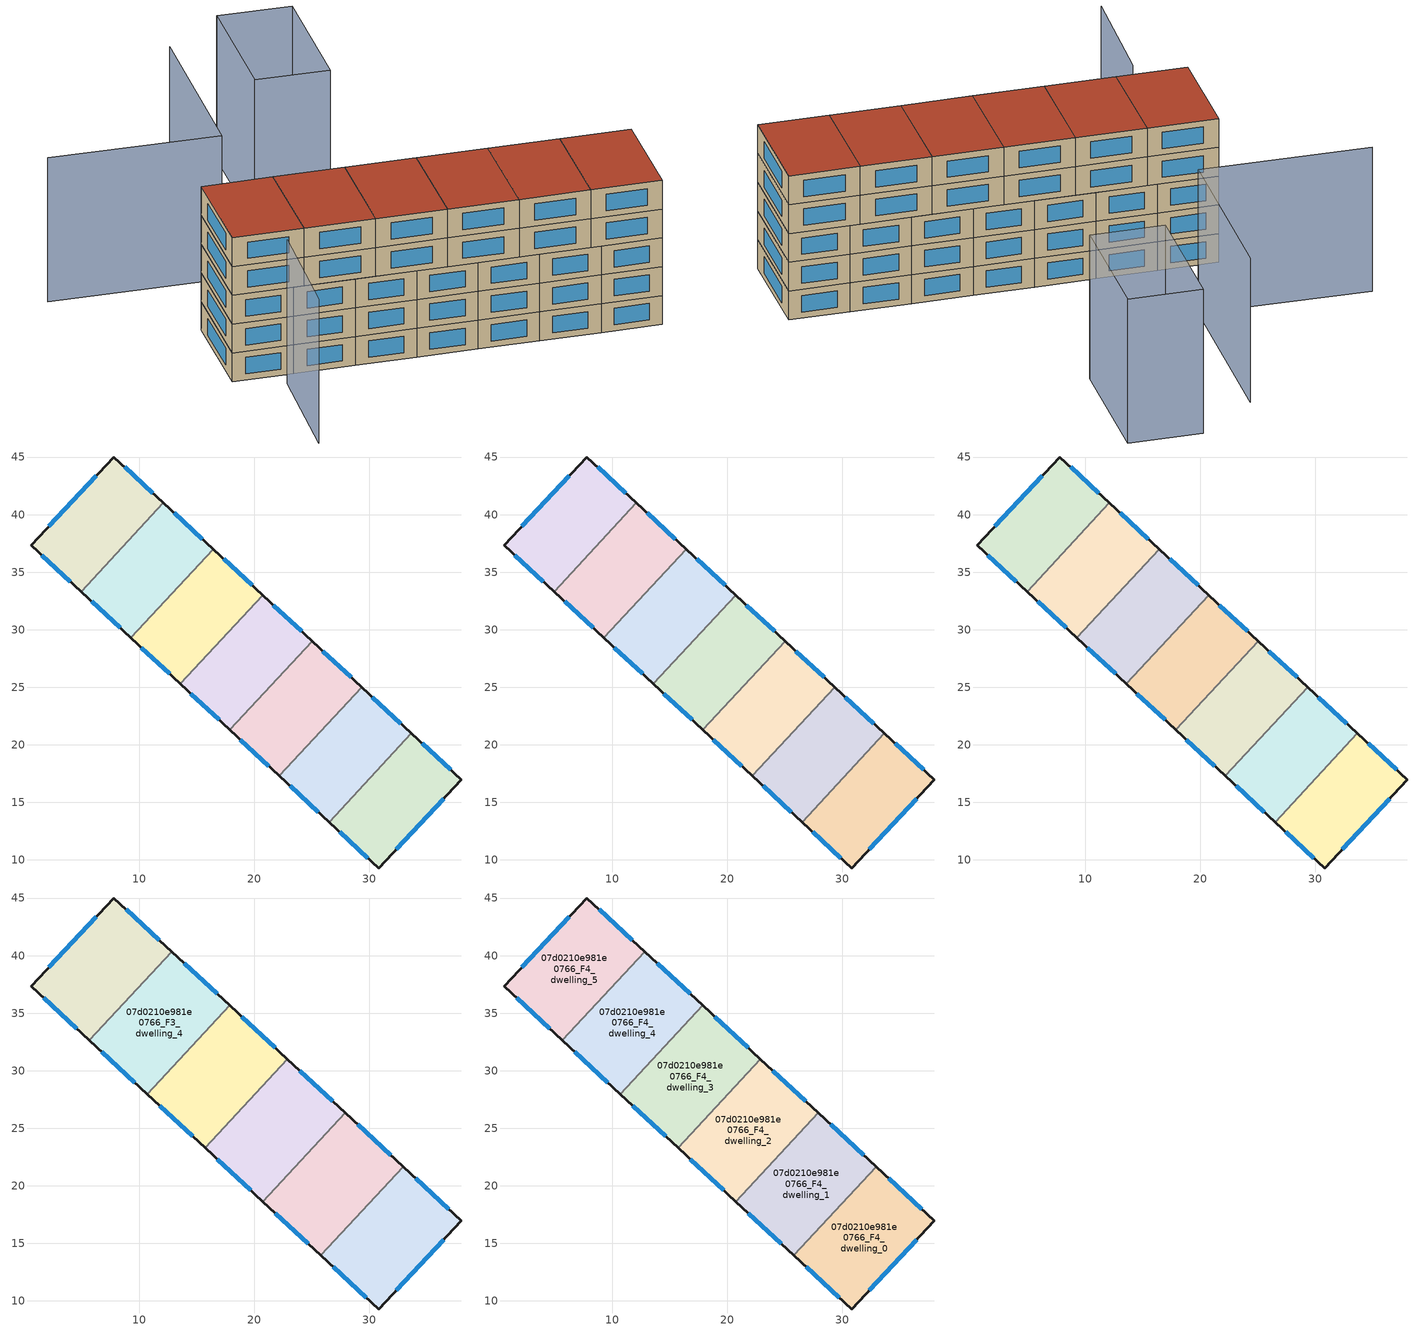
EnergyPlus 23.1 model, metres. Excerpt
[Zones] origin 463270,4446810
07d0210e981e0766_F0_dwelling_0
 floor ground (EU_floor_Construction): 38.01,16.96 30.82,9.28 26.52,13.27 33.68,20.98 z0
 wall outside (EU_wall_Construction): 26.52,13.27 30.82,9.28 38.01,16.96 33.68,20.98 z0:3
 wall to 07d0210e981e0766_F0_dwelling_1 (EU_wall_Construction): 33.68,20.98 26.52,13.27 z0:3
 window (EU_Window_Construction): 32.36,10.92 36.47,15.31 / 27.44,12.42 29.9,10.13 / 37.08,17.82 34.61,20.12 z0.64:2.36
07d0210e981e0766_F0_dwelling_1
 floor ground (EU_floor_Construction): 33.68,20.98 26.52,13.27 22.21,17.28 29.37,24.99 z0
 wall outside (EU_wall_Construction): 22.21,17.28 26.52,13.27 / 33.68,20.98 29.37,24.99 z0:3
 wall to 07d0210e981e0766_F0_dwelling_2 (EU_wall_Construction): 29.37,24.99 22.21,17.28 z0:3
 window (EU_Window_Construction): 23.13,16.42 25.6,14.13 / 32.76,21.84 30.29,24.13 z0.64:2.36
07d0210e981e0766_F0_dwelling_2
 floor ground (EU_floor_Construction): 29.37,24.99 22.21,17.28 17.9,21.29 25.06,28.99 z0
 wall outside (EU_wall_Construction): 17.9,21.29 22.21,17.28 / 29.37,24.99 25.06,28.99 z0:3
 wall to 07d0210e981e0766_F0_dwelling_3 (EU_wall_Construction): 25.06,28.99 17.9,21.29 z0:3
 window (EU_Window_Construction): 18.82,20.43 21.28,18.14 / 28.45,25.84 25.98,28.13 z0.64:2.36
07d0210e981e0766_F0_dwelling_3
 floor ground (EU_floor_Construction): 25.06,28.99 17.9,21.29 13.58,25.29 20.74,33 z0
 wall outside (EU_wall_Construction): 13.58,25.29 17.9,21.29 / 25.06,28.99 20.74,33 z0:3
 wall to 07d0210e981e0766_F0_dwelling_4 (EU_wall_Construction): 20.74,33 13.58,25.29 z0:3
 window (EU_Window_Construction): 14.51,24.44 16.97,22.14 / 24.13,29.85 21.67,32.14 z0.64:2.36
07d0210e981e0766_F0_dwelling_4
 floor ground (EU_floor_Construction): 20.74,33 13.58,25.29 9.27,29.3 16.43,37.01 z0
 wall outside (EU_wall_Construction): 9.27,29.3 13.58,25.29 / 20.74,33 16.43,37.01 z0:3
 wall to 07d0210e981e0766_F0_dwelling_5 (EU_wall_Construction): 16.43,37.01 9.27,29.3 z0:3
 window (EU_Window_Construction): 10.19,28.44 12.66,26.15 / 19.82,33.86 17.36,36.15 z0.64:2.36
07d0210e981e0766_F0_dwelling_5
 floor ground (EU_floor_Construction): 16.43,37.01 9.27,29.3 4.96,33.31 12.12,41.01 z0
 wall outside (EU_wall_Construction): 4.96,33.31 9.27,29.3 / 16.43,37.01 12.12,41.01 z0:3
 wall to 07d0210e981e0766_F0_dwelling_6 (EU_wall_Construction): 12.12,41.01 4.96,33.31 z0:3
 window (EU_Window_Construction): 5.88,32.45 8.35,30.16 / 15.51,37.87 13.04,40.16 z0.64:2.36
07d0210e981e0766_F0_dwelling_6
 floor ground (EU_floor_Construction): 12.12,41.01 4.96,33.31 0.63,37.33 7.82,45.01 z0
 wall outside (EU_wall_Construction): 12.12,41.01 7.82,45.01 0.63,37.33 4.96,33.31 z0:3
 window (EU_Window_Construction): 1.56,36.47 4.03,34.17 / 6.28,43.36 2.17,38.97 / 11.2,41.87 8.74,44.15 z0.64:2.36
07d0210e981e0766_F1_dwelling_0
 floor to 07d0210e981e0766_F0_dwelling_0 (EU_floor_Construction): 38.01,16.96 30.82,9.28 26.52,13.27 33.68,20.98 z3
 wall outside (EU_wall_Construction): 26.52,13.27 30.82,9.28 38.01,16.96 33.68,20.98 z3:6
 wall to 07d0210e981e0766_F1_dwelling_1 (EU_wall_Construction): 33.68,20.98 26.52,13.27 z3:6
 window (EU_Window_Construction): 32.36,10.92 36.47,15.31 / 27.44,12.42 29.9,10.13 / 37.08,17.82 34.61,20.12 z3.64:5.36
07d0210e981e0766_F1_dwelling_1
 floor to 07d0210e981e0766_F0_dwelling_1 (EU_floor_Construction): 33.68,20.98 26.52,13.27 22.21,17.28 29.37,24.99 z3
 wall outside (EU_wall_Construction): 22.21,17.28 26.52,13.27 / 33.68,20.98 29.37,24.99 z3:6
 wall to 07d0210e981e0766_F1_dwelling_2 (EU_wall_Construction): 29.37,24.99 22.21,17.28 z3:6
 window (EU_Window_Construction): 23.13,16.42 25.6,14.13 / 32.76,21.84 30.29,24.13 z3.64:5.36
07d0210e981e0766_F1_dwelling_2
 floor to 07d0210e981e0766_F0_dwelling_2 (EU_floor_Construction): 29.37,24.99 22.21,17.28 17.9,21.29 25.06,28.99 z3
 wall outside (EU_wall_Construction): 17.9,21.29 22.21,17.28 / 29.37,24.99 25.06,28.99 z3:6
 wall to 07d0210e981e0766_F1_dwelling_3 (EU_wall_Construction): 25.06,28.99 17.9,21.29 z3:6
 window (EU_Window_Construction): 18.82,20.43 21.28,18.14 / 28.45,25.84 25.98,28.13 z3.64:5.36
07d0210e981e0766_F1_dwelling_3
 floor to 07d0210e981e0766_F0_dwelling_3 (EU_floor_Construction): 25.06,28.99 17.9,21.29 13.58,25.29 20.74,33 z3
 wall outside (EU_wall_Construction): 13.58,25.29 17.9,21.29 / 25.06,28.99 20.74,33 z3:6
 wall to 07d0210e981e0766_F1_dwelling_4 (EU_wall_Construction): 20.74,33 13.58,25.29 z3:6
 window (EU_Window_Construction): 14.51,24.44 16.97,22.14 / 24.13,29.85 21.67,32.14 z3.64:5.36
07d0210e981e0766_F1_dwelling_4
 floor to 07d0210e981e0766_F0_dwelling_4 (EU_floor_Construction): 20.74,33 13.58,25.29 9.27,29.3 16.43,37.01 z3
 wall outside (EU_wall_Construction): 9.27,29.3 13.58,25.29 / 20.74,33 16.43,37.01 z3:6
 wall to 07d0210e981e0766_F1_dwelling_5 (EU_wall_Construction): 16.43,37.01 9.27,29.3 z3:6
 window (EU_Window_Construction): 10.19,28.44 12.66,26.15 / 19.82,33.86 17.36,36.15 z3.64:5.36
07d0210e981e0766_F1_dwelling_5
 floor to 07d0210e981e0766_F0_dwelling_5 (EU_floor_Construction): 16.43,37.01 9.27,29.3 4.96,33.31 12.12,41.01 z3
 wall outside (EU_wall_Construction): 4.96,33.31 9.27,29.3 / 16.43,37.01 12.12,41.01 z3:6
 wall to 07d0210e981e0766_F1_dwelling_6 (EU_wall_Construction): 12.12,41.01 4.96,33.31 z3:6
 window (EU_Window_Construction): 5.88,32.45 8.35,30.16 / 15.51,37.87 13.04,40.16 z3.64:5.36
07d0210e981e0766_F1_dwelling_6
 floor to 07d0210e981e0766_F0_dwelling_6 (EU_floor_Construction): 12.12,41.01 4.96,33.31 0.63,37.33 7.82,45.01 z3
 wall outside (EU_wall_Construction): 12.12,41.01 7.82,45.01 0.63,37.33 4.96,33.31 z3:6
 window (EU_Window_Construction): 1.56,36.47 4.03,34.17 / 6.28,43.36 2.17,38.97 / 11.2,41.87 8.74,44.15 z3.64:5.36
07d0210e981e0766_F2_dwelling_0
 floor to 07d0210e981e0766_F1_dwelling_0 (EU_floor_Construction): 38.01,16.96 30.82,9.28 26.52,13.27 33.68,20.98 z6
 wall outside (EU_wall_Construction): 26.52,13.27 30.82,9.28 38.01,16.96 33.68,20.98 z6:9
 wall to 07d0210e981e0766_F2_dwelling_1 (EU_wall_Construction): 33.68,20.98 26.52,13.27 z6:9
 window (EU_Window_Construction): 32.36,10.92 36.47,15.31 / 27.44,12.42 29.9,10.13 / 37.08,17.82 34.61,20.12 z6.64:8.36
07d0210e981e0766_F2_dwelling_1
 floor to 07d0210e981e0766_F1_dwelling_1 (EU_floor_Construction): 33.68,20.98 26.52,13.27 22.21,17.28 29.37,24.99 z6
 wall outside (EU_wall_Construction): 22.21,17.28 26.52,13.27 / 33.68,20.98 29.37,24.99 z6:9
 wall to 07d0210e981e0766_F2_dwelling_2 (EU_wall_Construction): 29.37,24.99 22.21,17.28 z6:9
 window (EU_Window_Construction): 23.13,16.42 25.6,14.13 / 32.76,21.84 30.29,24.13 z6.64:8.36
07d0210e981e0766_F2_dwelling_2
 floor to 07d0210e981e0766_F1_dwelling_2 (EU_floor_Construction): 29.37,24.99 22.21,17.28 17.9,21.29 25.06,28.99 z6
 wall outside (EU_wall_Construction): 17.9,21.29 22.21,17.28 / 29.37,24.99 25.06,28.99 z6:9
 wall to 07d0210e981e0766_F2_dwelling_3 (EU_wall_Construction): 25.06,28.99 17.9,21.29 z6:9
 window (EU_Window_Construction): 18.82,20.43 21.28,18.14 / 28.45,25.84 25.98,28.13 z6.64:8.36
07d0210e981e0766_F2_dwelling_3
 floor to 07d0210e981e0766_F1_dwelling_3 (EU_floor_Construction): 25.06,28.99 17.9,21.29 13.58,25.29 20.74,33 z6
 wall outside (EU_wall_Construction): 13.58,25.29 17.9,21.29 / 25.06,28.99 20.74,33 z6:9
 wall to 07d0210e981e0766_F2_dwelling_4 (EU_wall_Construction): 20.74,33 13.58,25.29 z6:9
 window (EU_Window_Construction): 14.51,24.44 16.97,22.14 / 24.13,29.85 21.67,32.14 z6.64:8.36
07d0210e981e0766_F2_dwelling_4
 floor to 07d0210e981e0766_F1_dwelling_4 (EU_floor_Construction): 20.74,33 13.58,25.29 9.27,29.3 16.43,37.01 z6
 wall outside (EU_wall_Construction): 9.27,29.3 13.58,25.29 / 20.74,33 16.43,37.01 z6:9
 wall to 07d0210e981e0766_F2_dwelling_5 (EU_wall_Construction): 16.43,37.01 9.27,29.3 z6:9
 window (EU_Window_Construction): 10.19,28.44 12.66,26.15 / 19.82,33.86 17.36,36.15 z6.64:8.36
 ceiling adiabatic (EU_roof_Construction): 10.71,27.97 17.87,35.67 16.43,37.01 9.27,29.3 z9
07d0210e981e0766_F2_dwelling_5
 floor to 07d0210e981e0766_F1_dwelling_5 (EU_floor_Construction): 16.43,37.01 9.27,29.3 4.96,33.31 12.12,41.01 z6
 wall outside (EU_wall_Construction): 4.96,33.31 9.27,29.3 / 16.43,37.01 12.12,41.01 z6:9
 wall to 07d0210e981e0766_F2_dwelling_6 (EU_wall_Construction): 12.12,41.01 4.96,33.31 z6:9
 window (EU_Window_Construction): 5.88,32.45 8.35,30.16 / 15.51,37.87 13.04,40.16 z6.64:8.36
 ceiling adiabatic (EU_roof_Construction): 9.27,29.3 16.43,37.01 12.84,40.35 5.68,32.64 z9
07d0210e981e0766_F2_dwelling_6
 floor to 07d0210e981e0766_F1_dwelling_6 (EU_floor_Construction): 12.12,41.01 4.96,33.31 0.63,37.33 7.82,45.01 z6
 wall outside (EU_wall_Construction): 12.12,41.01 7.82,45.01 0.63,37.33 4.96,33.31 z6:9
 window (EU_Window_Construction): 1.56,36.47 4.03,34.17 / 6.28,43.36 2.17,38.97 / 11.2,41.87 8.74,44.15 z6.64:8.36
07d0210e981e0766_F3_dwelling_0
 floor to 07d0210e981e0766_F2_dwelling_0 (EU_floor_Construction): 38.01,16.96 30.82,9.28 26.52,13.27 33.68,20.98 z9
 floor to 07d0210e981e0766_F2_dwelling_1 (EU_floor_Construction): 33.68,20.98 26.52,13.27 25.8,13.94 32.96,21.65 z9
 wall outside (EU_wall_Construction): 25.8,13.94 30.82,9.28 38.01,16.96 32.96,21.65 z9:12
 wall to 07d0210e981e0766_F3_dwelling_1 (EU_wall_Construction): 32.96,21.65 25.8,13.94 z9:12
 window (EU_Window_Construction): 32.36,10.92 36.47,15.31 / 26.88,12.94 29.74,10.28 / 36.93,17.96 34.04,20.64 z9.64:11.36
07d0210e981e0766_F3_dwelling_1
 floor to 07d0210e981e0766_F2_dwelling_1 (EU_floor_Construction): 32.96,21.65 25.8,13.94 22.21,17.28 29.37,24.99 z9
 floor to 07d0210e981e0766_F2_dwelling_2 (EU_floor_Construction): 29.37,24.99 22.21,17.28 20.77,18.62 27.93,26.32 z9
 wall outside (EU_wall_Construction): 20.77,18.62 25.8,13.94 / 32.96,21.65 27.93,26.32 z9:12
 wall to 07d0210e981e0766_F3_dwelling_2 (EU_wall_Construction): 27.93,26.32 20.77,18.62 z9:12
 window (EU_Window_Construction): 21.85,17.61 24.72,14.94 / 31.89,22.65 29.01,25.32 z9.64:11.36
07d0210e981e0766_F3_dwelling_2
 floor to 07d0210e981e0766_F2_dwelling_2 (EU_floor_Construction): 27.93,26.32 20.77,18.62 17.9,21.29 25.06,28.99 z9
 floor to 07d0210e981e0766_F2_dwelling_3 (EU_floor_Construction): 25.06,28.99 17.9,21.29 15.74,23.29 22.9,31 z9
 wall outside (EU_wall_Construction): 15.74,23.29 20.77,18.62 / 27.93,26.32 22.9,31 z9:12
 wall to 07d0210e981e0766_F3_dwelling_3 (EU_wall_Construction): 22.9,31 15.74,23.29 z9:12
 window (EU_Window_Construction): 16.82,22.29 19.69,19.62 / 26.85,27.32 23.98,29.99 z9.64:11.36
07d0210e981e0766_F3_dwelling_3
 floor to 07d0210e981e0766_F2_dwelling_3 (EU_floor_Construction): 22.9,31 15.74,23.29 13.58,25.29 20.74,33 z9
 floor to 07d0210e981e0766_F2_dwelling_4 (EU_floor_Construction): 20.74,33 13.58,25.29 10.71,27.97 17.87,35.67 z9
 wall outside (EU_wall_Construction): 10.71,27.96 15.74,23.29 / 22.9,31 17.87,35.67 z9:12
 wall to 07d0210e981e0766_F3_dwelling_4 (EU_wall_Construction): 17.87,35.67 10.71,27.96 z9:12
 window (EU_Window_Construction): 11.79,26.96 14.66,24.29 / 21.82,32 18.95,34.67 z9.64:11.36
07d0210e981e0766_F3_dwelling_4
 floor adiabatic (EU_floor_Construction): 17.87,35.67 10.71,27.96 5.68,32.64 12.84,40.35 z9
 wall outside (EU_wall_Construction): 5.68,32.64 10.71,27.96 / 17.87,35.67 12.84,40.35 z9:12
 wall to 07d0210e981e0766_F3_dwelling_5 (EU_wall_Construction): 12.84,40.35 5.68,32.64 z9:12
 window (EU_Window_Construction): 6.75,31.64 9.63,28.97 / 16.79,36.67 13.92,39.34 z9.64:11.36
07d0210e981e0766_F3_dwelling_5
 floor to 07d0210e981e0766_F2_dwelling_5 (EU_floor_Construction): 12.84,40.35 5.68,32.64 4.96,33.31 12.12,41.01 z9
 floor to 07d0210e981e0766_F2_dwelling_6 (EU_floor_Construction): 12.12,41.01 4.96,33.31 0.63,37.33 7.82,45.01 z9
 wall outside (EU_wall_Construction): 12.84,40.35 7.82,45.01 0.63,37.33 5.68,32.64 z9:12
 window (EU_Window_Construction): 1.71,36.32 4.6,33.64 / 6.28,43.36 2.17,38.97 / 11.76,41.34 8.9,44.01 z9.64:11.36
07d0210e981e0766_F4_dwelling_0
 floor to 07d0210e981e0766_F3_dwelling_0 (EU_floor_Construction): 38.01,16.96 30.82,9.28 25.8,13.94 32.96,21.65 z12
 wall outside (EU_wall_Construction): 25.8,13.94 30.82,9.28 38.01,16.96 32.96,21.65 z12:15
 wall to 07d0210e981e0766_F4_dwelling_1 (EU_wall_Construction): 32.96,21.65 25.8,13.94 z12:15
 window (EU_Window_Construction): 32.36,10.92 36.47,15.31 / 26.88,12.94 29.74,10.28 / 36.93,17.96 34.04,20.64 z12.64:14.36
 roof outside (EU_roof_Construction): 30.82,9.28 38.01,16.96 32.96,21.65 25.8,13.94 z15
07d0210e981e0766_F4_dwelling_1
 floor to 07d0210e981e0766_F3_dwelling_1 (EU_floor_Construction): 32.96,21.65 25.8,13.94 20.77,18.62 27.93,26.32 z12
 wall outside (EU_wall_Construction): 20.77,18.62 25.8,13.94 / 32.96,21.65 27.93,26.32 z12:15
 wall to 07d0210e981e0766_F4_dwelling_2 (EU_wall_Construction): 27.93,26.32 20.77,18.62 z12:15
 window (EU_Window_Construction): 21.85,17.61 24.72,14.94 / 31.89,22.65 29.01,25.32 z12.64:14.36
 roof outside (EU_roof_Construction): 25.8,13.94 32.96,21.65 27.93,26.32 20.77,18.62 z15
07d0210e981e0766_F4_dwelling_2
 floor to 07d0210e981e0766_F3_dwelling_2 (EU_floor_Construction): 27.93,26.32 20.77,18.62 15.74,23.29 22.9,31 z12
 wall outside (EU_wall_Construction): 15.74,23.29 20.77,18.62 / 27.93,26.32 22.9,31 z12:15
 wall to 07d0210e981e0766_F4_dwelling_3 (EU_wall_Construction): 22.9,31 15.74,23.29 z12:15
 window (EU_Window_Construction): 16.82,22.29 19.69,19.62 / 26.85,27.32 23.98,29.99 z12.64:14.36
 roof outside (EU_roof_Construction): 20.77,18.62 27.93,26.32 22.9,31 15.74,23.29 z15
07d0210e981e0766_F4_dwelling_3
 floor to 07d0210e981e0766_F3_dwelling_3 (EU_floor_Construction): 22.9,31 15.74,23.29 10.71,27.96 17.87,35.67 z12
 wall outside (EU_wall_Construction): 10.71,27.96 15.74,23.29 / 22.9,31 17.87,35.67 z12:15
 wall to 07d0210e981e0766_F4_dwelling_4 (EU_wall_Construction): 17.87,35.67 10.71,27.96 z12:15
 window (EU_Window_Construction): 11.79,26.96 14.66,24.29 / 21.82,32 18.95,34.67 z12.64:14.36
 roof outside (EU_roof_Construction): 15.74,23.29 22.9,31 17.87,35.67 10.71,27.96 z15
07d0210e981e0766_F4_dwelling_4
 floor to 07d0210e981e0766_F3_dwelling_4 (EU_floor_Construction): 17.87,35.67 10.71,27.96 5.68,32.64 12.84,40.35 z12
 wall outside (EU_wall_Construction): 5.68,32.64 10.71,27.96 / 17.87,35.67 12.84,40.35 z12:15
 wall to 07d0210e981e0766_F4_dwelling_5 (EU_wall_Construction): 12.84,40.35 5.68,32.64 z12:15
 window (EU_Window_Construction): 6.75,31.64 9.63,28.97 / 16.79,36.67 13.92,39.34 z12.64:14.36
 roof outside (EU_roof_Construction): 10.71,27.96 17.87,35.67 12.84,40.35 5.68,32.64 z15
07d0210e981e0766_F4_dwelling_5
 floor to 07d0210e981e0766_F3_dwelling_5 (EU_floor_Construction): 12.84,40.35 5.68,32.64 0.63,37.33 7.82,45.01 z12
 wall outside (EU_wall_Construction): 12.84,40.35 7.82,45.01 0.63,37.33 5.68,32.64 z12:15
 window (EU_Window_Construction): 1.71,36.32 4.6,33.64 / 6.28,43.36 2.17,38.97 / 11.76,41.34 8.9,44.01 z12.64:14.36
 roof outside (EU_roof_Construction): 5.68,32.64 12.84,40.35 7.82,45.01 0.63,37.33 z15
shading: 2.91,32.81 -5.57,24.3 / 29.87,61.72 17.39,48.6 / 17.39,48.6 5.35,60.06 / 42.58,56.23 33.61,46.7 / 33.61,46.7 28.35,51.66 / 28.35,51.66 37.32,61.18 / 37.32,61.18 42.58,56.23 z0:15
[Building]
EU S2 Campaign: North Axis=0; Terrain=City; Solar Distribution=FullExterior
[Site:Location]
Yerevan-Zvartnots.Intl.AP: Latitude=40.15; Longitude=44.383; Time Zone=4; Elevation=854
[SizingPeriod:WeatherFileDays]
AnnualSizingPeriod: Begin Month=1; Begin Day of Month=1; End Month=12; End Day of Month=31; Day of Week for Start Day=Monday; Use Weather File Daylight Saving Period=No; Use Weather File Rain and Snow Indicators=No
[MATERIAL]
EU_InternalMass_Material: Roughness=MediumRough; Thickness=0.1; Conductivity=1; Density=1800; Specific Heat=900; Thermal Absorptance=0.9; Solar Absorptance=0.7; Visible Absorptance=0.7
[MATERIAL:NOMASS] Roughness=MediumRough; Thermal Absorptance=0.9; Solar Absorptance=0.7; Visible Absorptance=0.7
Name | Thermal Resistance
EU_wall_NoMass | 1.05043
EU_roof_NoMass | 1.45357
EU_floor_NoMass | 0.478065
[WINDOWMATERIAL:SIMPLEGLAZINGSYSTEM]
EU_Window_SimpleGlazing: UFactor=2.5566; Solar Heat Gain Coefficient=0.75; Visible Transmittance=0.75
[CONSTRUCTION]
EU_wall_Construction: EU_wall_NoMass
EU_roof_Construction: EU_roof_NoMass
EU_floor_Construction: EU_floor_NoMass
EU_Window_Construction: EU_Window_SimpleGlazing
EU_InternalMass_Construction: EU_InternalMass_Material
[ZONE] Type=1; Multiplier=1; Ceiling Height=autocalculate; Floor Area=autocalculate; Part of Total Floor Area=Yes
Name | Volume
07d0210e981e0766_F0_dwelling_0; 07d0210e981e0766_F1_dwelling_0; 07d0210e981e0766_F2_dwelling_0; 07d0210e981e0766_F0_dwelling_6; 07d0210e981e0766_F1_dwelling_6; 07d0210e981e0766_F2_dwelling_6 | 185.789
07d0210e981e0766_F3_dwelling_0; 07d0210e981e0766_F4_dwelling_0; 07d0210e981e0766_F3_dwelling_1; 07d0210e981e0766_F4_dwelling_1; 07d0210e981e0766_F3_dwelling_5; 07d0210e981e0766_F4_dwelling_5 | 216.739
07d0210e981e0766_F0_dwelling_1; 07d0210e981e0766_F1_dwelling_1; 07d0210e981e0766_F2_dwelling_1; 07d0210e981e0766_F0_dwelling_2; 07d0210e981e0766_F1_dwelling_2; 07d0210e981e0766_F2_dwelling_2; 07d0210e981e0766_F0_dwelling_4; 07d0210e981e0766_F1_dwelling_4; 07d0210e981e0766_F2_dwelling_4; 07d0210e981e0766_F0_dwelling_5; 07d0210e981e0766_F1_dwelling_5; 07d0210e981e0766_F2_dwelling_5 | 185.767
07d0210e981e0766_F3_dwelling_2; 07d0210e981e0766_F4_dwelling_2 | 216.763
07d0210e981e0766_F0_dwelling_3; 07d0210e981e0766_F1_dwelling_3; 07d0210e981e0766_F2_dwelling_3 | 185.812
07d0210e981e0766_F3_dwelling_3; 07d0210e981e0766_F4_dwelling_3; 07d0210e981e0766_F3_dwelling_4; 07d0210e981e0766_F4_dwelling_4 | 216.74
[INTERNALMASS] Construction=EU_InternalMass_Construction
Name | Zone or ZoneList | Surface Area
07d0210e981e0766_F0_dwelling_0_EU_InternalMass | 07d0210e981e0766_F0_dwelling_0 | 61.9297
07d0210e981e0766_F0_dwelling_1_EU_InternalMass | 07d0210e981e0766_F0_dwelling_1 | 61.9224
07d0210e981e0766_F0_dwelling_2_EU_InternalMass | 07d0210e981e0766_F0_dwelling_2 | 61.9224
07d0210e981e0766_F0_dwelling_3_EU_InternalMass | 07d0210e981e0766_F0_dwelling_3 | 61.9373
07d0210e981e0766_F0_dwelling_4_EU_InternalMass | 07d0210e981e0766_F0_dwelling_4 | 61.9224
07d0210e981e0766_F0_dwelling_5_EU_InternalMass | 07d0210e981e0766_F0_dwelling_5 | 61.9224
07d0210e981e0766_F0_dwelling_6_EU_InternalMass | 07d0210e981e0766_F0_dwelling_6 | 61.9297
07d0210e981e0766_F1_dwelling_0_EU_InternalMass | 07d0210e981e0766_F1_dwelling_0 | 61.9297
07d0210e981e0766_F1_dwelling_1_EU_InternalMass | 07d0210e981e0766_F1_dwelling_1 | 61.9224
07d0210e981e0766_F1_dwelling_2_EU_InternalMass | 07d0210e981e0766_F1_dwelling_2 | 61.9224
07d0210e981e0766_F1_dwelling_3_EU_InternalMass | 07d0210e981e0766_F1_dwelling_3 | 61.9373
07d0210e981e0766_F1_dwelling_4_EU_InternalMass | 07d0210e981e0766_F1_dwelling_4 | 61.9224
07d0210e981e0766_F1_dwelling_5_EU_InternalMass | 07d0210e981e0766_F1_dwelling_5 | 61.9224
07d0210e981e0766_F1_dwelling_6_EU_InternalMass | 07d0210e981e0766_F1_dwelling_6 | 61.9297
07d0210e981e0766_F2_dwelling_0_EU_InternalMass | 07d0210e981e0766_F2_dwelling_0 | 61.9297
07d0210e981e0766_F2_dwelling_1_EU_InternalMass | 07d0210e981e0766_F2_dwelling_1 | 61.9224
07d0210e981e0766_F2_dwelling_2_EU_InternalMass | 07d0210e981e0766_F2_dwelling_2 | 61.9224
07d0210e981e0766_F2_dwelling_3_EU_InternalMass | 07d0210e981e0766_F2_dwelling_3 | 61.9373
07d0210e981e0766_F2_dwelling_4_EU_InternalMass | 07d0210e981e0766_F2_dwelling_4 | 61.9224
07d0210e981e0766_F2_dwelling_5_EU_InternalMass | 07d0210e981e0766_F2_dwelling_5 | 61.9224
07d0210e981e0766_F2_dwelling_6_EU_InternalMass | 07d0210e981e0766_F2_dwelling_6 | 61.9297
07d0210e981e0766_F3_dwelling_0_EU_InternalMass | 07d0210e981e0766_F3_dwelling_0 | 72.2462
07d0210e981e0766_F3_dwelling_1_EU_InternalMass | 07d0210e981e0766_F3_dwelling_1 | 72.2466
07d0210e981e0766_F3_dwelling_2_EU_InternalMass | 07d0210e981e0766_F3_dwelling_2 | 72.2543
07d0210e981e0766_F3_dwelling_3_EU_InternalMass | 07d0210e981e0766_F3_dwelling_3 | 72.2466
07d0210e981e0766_F3_dwelling_4_EU_InternalMass | 07d0210e981e0766_F3_dwelling_4 | 72.2466
07d0210e981e0766_F3_dwelling_5_EU_InternalMass | 07d0210e981e0766_F3_dwelling_5 | 72.2462
07d0210e981e0766_F4_dwelling_0_EU_InternalMass | 07d0210e981e0766_F4_dwelling_0 | 72.2462
07d0210e981e0766_F4_dwelling_1_EU_InternalMass | 07d0210e981e0766_F4_dwelling_1 | 72.2466
07d0210e981e0766_F4_dwelling_2_EU_InternalMass | 07d0210e981e0766_F4_dwelling_2 | 72.2543
07d0210e981e0766_F4_dwelling_3_EU_InternalMass | 07d0210e981e0766_F4_dwelling_3 | 72.2466
07d0210e981e0766_F4_dwelling_4_EU_InternalMass | 07d0210e981e0766_F4_dwelling_4 | 72.2466
07d0210e981e0766_F4_dwelling_5_EU_InternalMass | 07d0210e981e0766_F4_dwelling_5 | 72.2462
[OTHEREQUIPMENT] Fuel Type=Electricity; Design Level Calculation Method=Watts/Area; Power per Zone Floor Area=1; Fraction Latent=0; Fraction Radiant=0; Fraction Lost=0; Carbon Dioxide Generation Rate=0; EndUse Subcategory=EU_Step8_InternalGains
Name | Zone or ZoneList or Space or SpaceList | Schedule
EU_Step8_InternalGain_07d0210e981e0766_F0_dwelling_0_f000 | 07d0210e981e0766_F0_dwelling_0 | EU_Step8_GainSchedule_07d0210e981e0766_F0_dwelling_0_f000
EU_Step8_InternalGain_07d0210e981e0766_F0_dwelling_1_f000 | 07d0210e981e0766_F0_dwelling_1 | EU_Step8_GainSchedule_07d0210e981e0766_F0_dwelling_1_f000
EU_Step8_InternalGain_07d0210e981e0766_F0_dwelling_2_f000 | 07d0210e981e0766_F0_dwelling_2 | EU_Step8_GainSchedule_07d0210e981e0766_F0_dwelling_2_f000
EU_Step8_InternalGain_07d0210e981e0766_F0_dwelling_3_f000 | 07d0210e981e0766_F0_dwelling_3 | EU_Step8_GainSchedule_07d0210e981e0766_F0_dwelling_3_f000
EU_Step8_InternalGain_07d0210e981e0766_F0_dwelling_4_f000 | 07d0210e981e0766_F0_dwelling_4 | EU_Step8_GainSchedule_07d0210e981e0766_F0_dwelling_4_f000
EU_Step8_InternalGain_07d0210e981e0766_F0_dwelling_5_f000 | 07d0210e981e0766_F0_dwelling_5 | EU_Step8_GainSchedule_07d0210e981e0766_F0_dwelling_5_f000
EU_Step8_InternalGain_07d0210e981e0766_F0_dwelling_6_f000 | 07d0210e981e0766_F0_dwelling_6 | EU_Step8_GainSchedule_07d0210e981e0766_F0_dwelling_6_f000
EU_Step8_InternalGain_07d0210e981e0766_F1_dwelling_0_f000 | 07d0210e981e0766_F1_dwelling_0 | EU_Step8_GainSchedule_07d0210e981e0766_F1_dwelling_0_f000
EU_Step8_InternalGain_07d0210e981e0766_F1_dwelling_1_f000 | 07d0210e981e0766_F1_dwelling_1 | EU_Step8_GainSchedule_07d0210e981e0766_F1_dwelling_1_f000
EU_Step8_InternalGain_07d0210e981e0766_F1_dwelling_2_f000 | 07d0210e981e0766_F1_dwelling_2 | EU_Step8_GainSchedule_07d0210e981e0766_F1_dwelling_2_f000
EU_Step8_InternalGain_07d0210e981e0766_F1_dwelling_3_f000 | 07d0210e981e0766_F1_dwelling_3 | EU_Step8_GainSchedule_07d0210e981e0766_F1_dwelling_3_f000
EU_Step8_InternalGain_07d0210e981e0766_F1_dwelling_4_f000 | 07d0210e981e0766_F1_dwelling_4 | EU_Step8_GainSchedule_07d0210e981e0766_F1_dwelling_4_f000
EU_Step8_InternalGain_07d0210e981e0766_F1_dwelling_5_f000 | 07d0210e981e0766_F1_dwelling_5 | EU_Step8_GainSchedule_07d0210e981e0766_F1_dwelling_5_f000
EU_Step8_InternalGain_07d0210e981e0766_F1_dwelling_6_f000 | 07d0210e981e0766_F1_dwelling_6 | EU_Step8_GainSchedule_07d0210e981e0766_F1_dwelling_6_f000
EU_Step8_InternalGain_07d0210e981e0766_F2_dwelling_0_f000 | 07d0210e981e0766_F2_dwelling_0 | EU_Step8_GainSchedule_07d0210e981e0766_F2_dwelling_0_f000
EU_Step8_InternalGain_07d0210e981e0766_F2_dwelling_1_f000 | 07d0210e981e0766_F2_dwelling_1 | EU_Step8_GainSchedule_07d0210e981e0766_F2_dwelling_1_f000
EU_Step8_InternalGain_07d0210e981e0766_F2_dwelling_2_f000 | 07d0210e981e0766_F2_dwelling_2 | EU_Step8_GainSchedule_07d0210e981e0766_F2_dwelling_2_f000
EU_Step8_InternalGain_07d0210e981e0766_F2_dwelling_3_f000 | 07d0210e981e0766_F2_dwelling_3 | EU_Step8_GainSchedule_07d0210e981e0766_F2_dwelling_3_f000
EU_Step8_InternalGain_07d0210e981e0766_F2_dwelling_4_f000 | 07d0210e981e0766_F2_dwelling_4 | EU_Step8_GainSchedule_07d0210e981e0766_F2_dwelling_4_f000
EU_Step8_InternalGain_07d0210e981e0766_F2_dwelling_5_f000 | 07d0210e981e0766_F2_dwelling_5 | EU_Step8_GainSchedule_07d0210e981e0766_F2_dwelling_5_f000
EU_Step8_InternalGain_07d0210e981e0766_F2_dwelling_6_f000 | 07d0210e981e0766_F2_dwelling_6 | EU_Step8_GainSchedule_07d0210e981e0766_F2_dwelling_6_f000
EU_Step8_InternalGain_07d0210e981e0766_F3_dwelling_0_f000 | 07d0210e981e0766_F3_dwelling_0 | EU_Step8_GainSchedule_07d0210e981e0766_F3_dwelling_0_f000
EU_Step8_InternalGain_07d0210e981e0766_F3_dwelling_1_f000 | 07d0210e981e0766_F3_dwelling_1 | EU_Step8_GainSchedule_07d0210e981e0766_F3_dwelling_1_f000
EU_Step8_InternalGain_07d0210e981e0766_F3_dwelling_2_f000 | 07d0210e981e0766_F3_dwelling_2 | EU_Step8_GainSchedule_07d0210e981e0766_F3_dwelling_2_f000
EU_Step8_InternalGain_07d0210e981e0766_F3_dwelling_3_f000 | 07d0210e981e0766_F3_dwelling_3 | EU_Step8_GainSchedule_07d0210e981e0766_F3_dwelling_3_f000
EU_Step8_InternalGain_07d0210e981e0766_F3_dwelling_4_f000 | 07d0210e981e0766_F3_dwelling_4 | EU_Step8_GainSchedule_07d0210e981e0766_F3_dwelling_4_f000
EU_Step8_InternalGain_07d0210e981e0766_F3_dwelling_5_f000 | 07d0210e981e0766_F3_dwelling_5 | EU_Step8_GainSchedule_07d0210e981e0766_F3_dwelling_5_f000
EU_Step8_InternalGain_07d0210e981e0766_F4_dwelling_0_f000 | 07d0210e981e0766_F4_dwelling_0 | EU_Step8_GainSchedule_07d0210e981e0766_F4_dwelling_0_f000
EU_Step8_InternalGain_07d0210e981e0766_F4_dwelling_1_f000 | 07d0210e981e0766_F4_dwelling_1 | EU_Step8_GainSchedule_07d0210e981e0766_F4_dwelling_1_f000
EU_Step8_InternalGain_07d0210e981e0766_F4_dwelling_2_f000 | 07d0210e981e0766_F4_dwelling_2 | EU_Step8_GainSchedule_07d0210e981e0766_F4_dwelling_2_f000
EU_Step8_InternalGain_07d0210e981e0766_F4_dwelling_3_f000 | 07d0210e981e0766_F4_dwelling_3 | EU_Step8_GainSchedule_07d0210e981e0766_F4_dwelling_3_f000
EU_Step8_InternalGain_07d0210e981e0766_F4_dwelling_4_f000 | 07d0210e981e0766_F4_dwelling_4 | EU_Step8_GainSchedule_07d0210e981e0766_F4_dwelling_4_f000
EU_Step8_InternalGain_07d0210e981e0766_F4_dwelling_5_f000 | 07d0210e981e0766_F4_dwelling_5 | EU_Step8_GainSchedule_07d0210e981e0766_F4_dwelling_5_f000
[ZONEVENTILATION:DESIGNFLOWRATE] Schedule=EU_AlwaysOn; Design Flow Rate Calculation Method=AirChanges/Hour; Air Changes per Hour=0.557805; Ventilation Type=Natural; Fan Pressure Rise=0; Fan Total Efficiency=1; Constant Term Coefficient=1; Temperature Term Coefficient=0; Velocity Term Coefficient=0; Velocity Squared Term Coefficient=0; Minimum Indoor Temperature=-100; Maximum Indoor Temperature=100; Delta Temperature=-100; Minimum Outdoor Temperature=-100; Maximum Outdoor Temperature=100; Maximum Wind Speed=40
Name | Zone or ZoneList or Space or SpaceList
EU_ConstantAir_07d0210e981e0766_F0_dwelling_0 | 07d0210e981e0766_F0_dwelling_0
EU_ConstantAir_07d0210e981e0766_F0_dwelling_1 | 07d0210e981e0766_F0_dwelling_1
EU_ConstantAir_07d0210e981e0766_F0_dwelling_2 | 07d0210e981e0766_F0_dwelling_2
EU_ConstantAir_07d0210e981e0766_F0_dwelling_3 | 07d0210e981e0766_F0_dwelling_3
EU_ConstantAir_07d0210e981e0766_F0_dwelling_4 | 07d0210e981e0766_F0_dwelling_4
EU_ConstantAir_07d0210e981e0766_F0_dwelling_5 | 07d0210e981e0766_F0_dwelling_5
EU_ConstantAir_07d0210e981e0766_F0_dwelling_6 | 07d0210e981e0766_F0_dwelling_6
EU_ConstantAir_07d0210e981e0766_F1_dwelling_0 | 07d0210e981e0766_F1_dwelling_0
EU_ConstantAir_07d0210e981e0766_F1_dwelling_1 | 07d0210e981e0766_F1_dwelling_1
EU_ConstantAir_07d0210e981e0766_F1_dwelling_2 | 07d0210e981e0766_F1_dwelling_2
EU_ConstantAir_07d0210e981e0766_F1_dwelling_3 | 07d0210e981e0766_F1_dwelling_3
EU_ConstantAir_07d0210e981e0766_F1_dwelling_4 | 07d0210e981e0766_F1_dwelling_4
EU_ConstantAir_07d0210e981e0766_F1_dwelling_5 | 07d0210e981e0766_F1_dwelling_5
EU_ConstantAir_07d0210e981e0766_F1_dwelling_6 | 07d0210e981e0766_F1_dwelling_6
EU_ConstantAir_07d0210e981e0766_F2_dwelling_0 | 07d0210e981e0766_F2_dwelling_0
EU_ConstantAir_07d0210e981e0766_F2_dwelling_1 | 07d0210e981e0766_F2_dwelling_1
EU_ConstantAir_07d0210e981e0766_F2_dwelling_2 | 07d0210e981e0766_F2_dwelling_2
EU_ConstantAir_07d0210e981e0766_F2_dwelling_3 | 07d0210e981e0766_F2_dwelling_3
EU_ConstantAir_07d0210e981e0766_F2_dwelling_4 | 07d0210e981e0766_F2_dwelling_4
EU_ConstantAir_07d0210e981e0766_F2_dwelling_5 | 07d0210e981e0766_F2_dwelling_5
EU_ConstantAir_07d0210e981e0766_F2_dwelling_6 | 07d0210e981e0766_F2_dwelling_6
EU_ConstantAir_07d0210e981e0766_F3_dwelling_0 | 07d0210e981e0766_F3_dwelling_0
EU_ConstantAir_07d0210e981e0766_F3_dwelling_1 | 07d0210e981e0766_F3_dwelling_1
EU_ConstantAir_07d0210e981e0766_F3_dwelling_2 | 07d0210e981e0766_F3_dwelling_2
EU_ConstantAir_07d0210e981e0766_F3_dwelling_3 | 07d0210e981e0766_F3_dwelling_3
EU_ConstantAir_07d0210e981e0766_F3_dwelling_4 | 07d0210e981e0766_F3_dwelling_4
EU_ConstantAir_07d0210e981e0766_F3_dwelling_5 | 07d0210e981e0766_F3_dwelling_5
EU_ConstantAir_07d0210e981e0766_F4_dwelling_0 | 07d0210e981e0766_F4_dwelling_0
EU_ConstantAir_07d0210e981e0766_F4_dwelling_1 | 07d0210e981e0766_F4_dwelling_1
EU_ConstantAir_07d0210e981e0766_F4_dwelling_2 | 07d0210e981e0766_F4_dwelling_2
EU_ConstantAir_07d0210e981e0766_F4_dwelling_3 | 07d0210e981e0766_F4_dwelling_3
EU_ConstantAir_07d0210e981e0766_F4_dwelling_4 | 07d0210e981e0766_F4_dwelling_4
EU_ConstantAir_07d0210e981e0766_F4_dwelling_5 | 07d0210e981e0766_F4_dwelling_5
[HVACTEMPLATE:THERMOSTAT] Constant Heating Setpoint=20; Constant Cooling Setpoint=50
EU_HeatOnly_07d0210e981e0766_F0_dwelling_0; EU_HeatOnly_07d0210e981e0766_F0_dwelling_1; EU_HeatOnly_07d0210e981e0766_F0_dwelling_2; EU_HeatOnly_07d0210e981e0766_F0_dwelling_3; EU_HeatOnly_07d0210e981e0766_F0_dwelling_4; EU_HeatOnly_07d0210e981e0766_F0_dwelling_5; EU_HeatOnly_07d0210e981e0766_F0_dwelling_6; EU_HeatOnly_07d0210e981e0766_F1_dwelling_0; EU_HeatOnly_07d0210e981e0766_F1_dwelling_1; EU_HeatOnly_07d0210e981e0766_F1_dwelling_2; EU_HeatOnly_07d0210e981e0766_F1_dwelling_3; EU_HeatOnly_07d0210e981e0766_F1_dwelling_4; EU_HeatOnly_07d0210e981e0766_F1_dwelling_5; EU_HeatOnly_07d0210e981e0766_F1_dwelling_6; EU_HeatOnly_07d0210e981e0766_F2_dwelling_0; EU_HeatOnly_07d0210e981e0766_F2_dwelling_1; EU_HeatOnly_07d0210e981e0766_F2_dwelling_2; EU_HeatOnly_07d0210e981e0766_F2_dwelling_3; EU_HeatOnly_07d0210e981e0766_F2_dwelling_4; EU_HeatOnly_07d0210e981e0766_F2_dwelling_5; EU_HeatOnly_07d0210e981e0766_F2_dwelling_6; EU_HeatOnly_07d0210e981e0766_F3_dwelling_0; EU_HeatOnly_07d0210e981e0766_F3_dwelling_1; EU_HeatOnly_07d0210e981e0766_F3_dwelling_2; EU_HeatOnly_07d0210e981e0766_F3_dwelling_3; EU_HeatOnly_07d0210e981e0766_F3_dwelling_4; EU_HeatOnly_07d0210e981e0766_F3_dwelling_5; EU_HeatOnly_07d0210e981e0766_F4_dwelling_0; EU_HeatOnly_07d0210e981e0766_F4_dwelling_1; EU_HeatOnly_07d0210e981e0766_F4_dwelling_2; EU_HeatOnly_07d0210e981e0766_F4_dwelling_3; EU_HeatOnly_07d0210e981e0766_F4_dwelling_4; EU_HeatOnly_07d0210e981e0766_F4_dwelling_5
[HVACTEMPLATE:ZONE:IDEALLOADSAIRSYSTEM] System Availability Schedule=EU_AlwaysOn; Maximum Heating Supply Air Temperature=50; Minimum Cooling Supply Air Temperature=13; Maximum Heating Supply Air Humidity Ratio=0.0156; Minimum Cooling Supply Air Humidity Ratio=0.0077; Heating Limit=NoLimit; Cooling Limit=NoLimit; Heating Availability Schedule=EU_AlwaysOn; Cooling Availability Schedule=EU_CoolingOff; Dehumidification Control Type=ConstantSensibleHeatRatio; Cooling Sensible Heat Ratio=0.7; Dehumidification Setpoint=60; Humidification Control Type=None; Humidification Setpoint=30; Outdoor Air Method=None; Outdoor Air Flow Rate per Person=0.00944; Outdoor Air Flow Rate per Zone Floor Area=0; Outdoor Air Flow Rate per Zone=0; Demand Controlled Ventilation Type=None; Outdoor Air Economizer Type=NoEconomizer; Heat Recovery Type=None; Sensible Heat Recovery Effectiveness=0.7; Latent Heat Recovery Effectiveness=0.65
Name | Template Thermostat
07d0210e981e0766_F0_dwelling_0 | EU_HeatOnly_07d0210e981e0766_F0_dwelling_0
07d0210e981e0766_F0_dwelling_1 | EU_HeatOnly_07d0210e981e0766_F0_dwelling_1
07d0210e981e0766_F0_dwelling_2 | EU_HeatOnly_07d0210e981e0766_F0_dwelling_2
07d0210e981e0766_F0_dwelling_3 | EU_HeatOnly_07d0210e981e0766_F0_dwelling_3
07d0210e981e0766_F0_dwelling_4 | EU_HeatOnly_07d0210e981e0766_F0_dwelling_4
07d0210e981e0766_F0_dwelling_5 | EU_HeatOnly_07d0210e981e0766_F0_dwelling_5
07d0210e981e0766_F0_dwelling_6 | EU_HeatOnly_07d0210e981e0766_F0_dwelling_6
07d0210e981e0766_F1_dwelling_0 | EU_HeatOnly_07d0210e981e0766_F1_dwelling_0
07d0210e981e0766_F1_dwelling_1 | EU_HeatOnly_07d0210e981e0766_F1_dwelling_1
07d0210e981e0766_F1_dwelling_2 | EU_HeatOnly_07d0210e981e0766_F1_dwelling_2
07d0210e981e0766_F1_dwelling_3 | EU_HeatOnly_07d0210e981e0766_F1_dwelling_3
07d0210e981e0766_F1_dwelling_4 | EU_HeatOnly_07d0210e981e0766_F1_dwelling_4
07d0210e981e0766_F1_dwelling_5 | EU_HeatOnly_07d0210e981e0766_F1_dwelling_5
07d0210e981e0766_F1_dwelling_6 | EU_HeatOnly_07d0210e981e0766_F1_dwelling_6
07d0210e981e0766_F2_dwelling_0 | EU_HeatOnly_07d0210e981e0766_F2_dwelling_0
07d0210e981e0766_F2_dwelling_1 | EU_HeatOnly_07d0210e981e0766_F2_dwelling_1
07d0210e981e0766_F2_dwelling_2 | EU_HeatOnly_07d0210e981e0766_F2_dwelling_2
07d0210e981e0766_F2_dwelling_3 | EU_HeatOnly_07d0210e981e0766_F2_dwelling_3
07d0210e981e0766_F2_dwelling_4 | EU_HeatOnly_07d0210e981e0766_F2_dwelling_4
07d0210e981e0766_F2_dwelling_5 | EU_HeatOnly_07d0210e981e0766_F2_dwelling_5
07d0210e981e0766_F2_dwelling_6 | EU_HeatOnly_07d0210e981e0766_F2_dwelling_6
07d0210e981e0766_F3_dwelling_0 | EU_HeatOnly_07d0210e981e0766_F3_dwelling_0
07d0210e981e0766_F3_dwelling_1 | EU_HeatOnly_07d0210e981e0766_F3_dwelling_1
07d0210e981e0766_F3_dwelling_2 | EU_HeatOnly_07d0210e981e0766_F3_dwelling_2
07d0210e981e0766_F3_dwelling_3 | EU_HeatOnly_07d0210e981e0766_F3_dwelling_3
07d0210e981e0766_F3_dwelling_4 | EU_HeatOnly_07d0210e981e0766_F3_dwelling_4
07d0210e981e0766_F3_dwelling_5 | EU_HeatOnly_07d0210e981e0766_F3_dwelling_5
07d0210e981e0766_F4_dwelling_0 | EU_HeatOnly_07d0210e981e0766_F4_dwelling_0
07d0210e981e0766_F4_dwelling_1 | EU_HeatOnly_07d0210e981e0766_F4_dwelling_1
07d0210e981e0766_F4_dwelling_2 | EU_HeatOnly_07d0210e981e0766_F4_dwelling_2
07d0210e981e0766_F4_dwelling_3 | EU_HeatOnly_07d0210e981e0766_F4_dwelling_3
07d0210e981e0766_F4_dwelling_4 | EU_HeatOnly_07d0210e981e0766_F4_dwelling_4
07d0210e981e0766_F4_dwelling_5 | EU_HeatOnly_07d0210e981e0766_F4_dwelling_5
[SIZING:ZONE] Zone Cooling Design Supply Air Temperature Input Method=SupplyAirTemperature; Zone Cooling Design Supply Air Temperature=13; Zone Heating Design Supply Air Temperature Input Method=SupplyAirTemperature; Zone Heating Design Supply Air Temperature=50; Zone Cooling Design Supply Air Humidity Ratio=0.008; Zone Heating Design Supply Air Humidity Ratio=0.008; Cooling Design Air Flow Method=DesignDay; Cooling Design Air Flow Rate=0; Cooling Minimum Air Flow per Zone Floor Area=0.000762; Cooling Minimum Air Flow=0; Cooling Minimum Air Flow Fraction=0.2; Heating Design Air Flow Method=DesignDay; Heating Design Air Flow Rate=0; Heating Maximum Air Flow per Zone Floor Area=0.002032; Heating Maximum Air Flow=0.141576; Heating Maximum Air Flow Fraction=0.3; Account for Dedicated Outdoor Air System=No; Dedicated Outdoor Air System Control Strategy=NeutralSupplyAir; Dedicated Outdoor Air Low Setpoint Temperature for Design=autosize; Dedicated Outdoor Air High Setpoint Temperature for Design=autosize; Zone Load Sizing Method=Sensible Load Only No Latent Load; Zone Latent Cooling Design Supply Air Humidity Ratio Input Method=HumidityRatioDifference; Zone Cooling Design Supply Air Humidity Ratio Difference=0.005; Zone Latent Heating Design Supply Air Humidity Ratio Input Method=HumidityRatioDifference; Zone Humidification Design Supply Air Humidity Ratio Difference=0.005
07d0210e981e0766_F0_dwelling_0; 07d0210e981e0766_F0_dwelling_1; 07d0210e981e0766_F0_dwelling_2; 07d0210e981e0766_F0_dwelling_3; 07d0210e981e0766_F0_dwelling_4; 07d0210e981e0766_F0_dwelling_5; 07d0210e981e0766_F0_dwelling_6; 07d0210e981e0766_F1_dwelling_0; 07d0210e981e0766_F1_dwelling_1; 07d0210e981e0766_F1_dwelling_2; 07d0210e981e0766_F1_dwelling_3; 07d0210e981e0766_F1_dwelling_4; 07d0210e981e0766_F1_dwelling_5; 07d0210e981e0766_F1_dwelling_6; 07d0210e981e0766_F2_dwelling_0; 07d0210e981e0766_F2_dwelling_1; 07d0210e981e0766_F2_dwelling_2; 07d0210e981e0766_F2_dwelling_3; 07d0210e981e0766_F2_dwelling_4; 07d0210e981e0766_F2_dwelling_5; 07d0210e981e0766_F2_dwelling_6; 07d0210e981e0766_F3_dwelling_0; 07d0210e981e0766_F3_dwelling_1; 07d0210e981e0766_F3_dwelling_2; 07d0210e981e0766_F3_dwelling_3; 07d0210e981e0766_F3_dwelling_4; 07d0210e981e0766_F3_dwelling_5; 07d0210e981e0766_F4_dwelling_0; 07d0210e981e0766_F4_dwelling_1; 07d0210e981e0766_F4_dwelling_2; 07d0210e981e0766_F4_dwelling_3; 07d0210e981e0766_F4_dwelling_4; 07d0210e981e0766_F4_dwelling_5
[SCHEDULE:CONSTANT]
Name | Hourly Value
EU_AlwaysOn | 1
EU_CoolingOff | 0
[SCHEDULE:FILE] Column Number=1; Rows to Skip at Top=0; Number of Hours of Data=8760; Column Separator=Comma; Interpolate to Timestep=No; Minutes per Item=60; Adjust Schedule for Daylight Savings=Yes
Name | File
EU_Step8_GainSchedule_07d0210e981e0766_F0_dwelling_0_f000 | ../../schedules/07d0210e981e0766/07d0210e981e0766_F0_dwelling_0_f000_gain.csv
EU_Step8_GainSchedule_07d0210e981e0766_F0_dwelling_1_f000 | ../../schedules/07d0210e981e0766/07d0210e981e0766_F0_dwelling_1_f000_gain.csv
EU_Step8_GainSchedule_07d0210e981e0766_F0_dwelling_2_f000 | ../../schedules/07d0210e981e0766/07d0210e981e0766_F0_dwelling_2_f000_gain.csv
EU_Step8_GainSchedule_07d0210e981e0766_F0_dwelling_3_f000 | ../../schedules/07d0210e981e0766/07d0210e981e0766_F0_dwelling_3_f000_gain.csv
EU_Step8_GainSchedule_07d0210e981e0766_F0_dwelling_4_f000 | ../../schedules/07d0210e981e0766/07d0210e981e0766_F0_dwelling_4_f000_gain.csv
EU_Step8_GainSchedule_07d0210e981e0766_F0_dwelling_5_f000 | ../../schedules/07d0210e981e0766/07d0210e981e0766_F0_dwelling_5_f000_gain.csv
EU_Step8_GainSchedule_07d0210e981e0766_F0_dwelling_6_f000 | ../../schedules/07d0210e981e0766/07d0210e981e0766_F0_dwelling_6_f000_gain.csv
EU_Step8_GainSchedule_07d0210e981e0766_F1_dwelling_0_f000 | ../../schedules/07d0210e981e0766/07d0210e981e0766_F1_dwelling_0_f000_gain.csv
EU_Step8_GainSchedule_07d0210e981e0766_F1_dwelling_1_f000 | ../../schedules/07d0210e981e0766/07d0210e981e0766_F1_dwelling_1_f000_gain.csv
EU_Step8_GainSchedule_07d0210e981e0766_F1_dwelling_2_f000 | ../../schedules/07d0210e981e0766/07d0210e981e0766_F1_dwelling_2_f000_gain.csv
EU_Step8_GainSchedule_07d0210e981e0766_F1_dwelling_3_f000 | ../../schedules/07d0210e981e0766/07d0210e981e0766_F1_dwelling_3_f000_gain.csv
EU_Step8_GainSchedule_07d0210e981e0766_F1_dwelling_4_f000 | ../../schedules/07d0210e981e0766/07d0210e981e0766_F1_dwelling_4_f000_gain.csv
EU_Step8_GainSchedule_07d0210e981e0766_F1_dwelling_5_f000 | ../../schedules/07d0210e981e0766/07d0210e981e0766_F1_dwelling_5_f000_gain.csv
EU_Step8_GainSchedule_07d0210e981e0766_F1_dwelling_6_f000 | ../../schedules/07d0210e981e0766/07d0210e981e0766_F1_dwelling_6_f000_gain.csv
EU_Step8_GainSchedule_07d0210e981e0766_F2_dwelling_0_f000 | ../../schedules/07d0210e981e0766/07d0210e981e0766_F2_dwelling_0_f000_gain.csv
EU_Step8_GainSchedule_07d0210e981e0766_F2_dwelling_1_f000 | ../../schedules/07d0210e981e0766/07d0210e981e0766_F2_dwelling_1_f000_gain.csv
EU_Step8_GainSchedule_07d0210e981e0766_F2_dwelling_2_f000 | ../../schedules/07d0210e981e0766/07d0210e981e0766_F2_dwelling_2_f000_gain.csv
EU_Step8_GainSchedule_07d0210e981e0766_F2_dwelling_3_f000 | ../../schedules/07d0210e981e0766/07d0210e981e0766_F2_dwelling_3_f000_gain.csv
EU_Step8_GainSchedule_07d0210e981e0766_F2_dwelling_4_f000 | ../../schedules/07d0210e981e0766/07d0210e981e0766_F2_dwelling_4_f000_gain.csv
EU_Step8_GainSchedule_07d0210e981e0766_F2_dwelling_5_f000 | ../../schedules/07d0210e981e0766/07d0210e981e0766_F2_dwelling_5_f000_gain.csv
EU_Step8_GainSchedule_07d0210e981e0766_F2_dwelling_6_f000 | ../../schedules/07d0210e981e0766/07d0210e981e0766_F2_dwelling_6_f000_gain.csv
EU_Step8_GainSchedule_07d0210e981e0766_F3_dwelling_0_f000 | ../../schedules/07d0210e981e0766/07d0210e981e0766_F3_dwelling_0_f000_gain.csv
EU_Step8_GainSchedule_07d0210e981e0766_F3_dwelling_1_f000 | ../../schedules/07d0210e981e0766/07d0210e981e0766_F3_dwelling_1_f000_gain.csv
EU_Step8_GainSchedule_07d0210e981e0766_F3_dwelling_2_f000 | ../../schedules/07d0210e981e0766/07d0210e981e0766_F3_dwelling_2_f000_gain.csv
EU_Step8_GainSchedule_07d0210e981e0766_F3_dwelling_3_f000 | ../../schedules/07d0210e981e0766/07d0210e981e0766_F3_dwelling_3_f000_gain.csv
EU_Step8_GainSchedule_07d0210e981e0766_F3_dwelling_4_f000 | ../../schedules/07d0210e981e0766/07d0210e981e0766_F3_dwelling_4_f000_gain.csv
EU_Step8_GainSchedule_07d0210e981e0766_F3_dwelling_5_f000 | ../../schedules/07d0210e981e0766/07d0210e981e0766_F3_dwelling_5_f000_gain.csv
EU_Step8_GainSchedule_07d0210e981e0766_F4_dwelling_0_f000 | ../../schedules/07d0210e981e0766/07d0210e981e0766_F4_dwelling_0_f000_gain.csv
EU_Step8_GainSchedule_07d0210e981e0766_F4_dwelling_1_f000 | ../../schedules/07d0210e981e0766/07d0210e981e0766_F4_dwelling_1_f000_gain.csv
EU_Step8_GainSchedule_07d0210e981e0766_F4_dwelling_2_f000 | ../../schedules/07d0210e981e0766/07d0210e981e0766_F4_dwelling_2_f000_gain.csv
EU_Step8_GainSchedule_07d0210e981e0766_F4_dwelling_3_f000 | ../../schedules/07d0210e981e0766/07d0210e981e0766_F4_dwelling_3_f000_gain.csv
EU_Step8_GainSchedule_07d0210e981e0766_F4_dwelling_4_f000 | ../../schedules/07d0210e981e0766/07d0210e981e0766_F4_dwelling_4_f000_gain.csv
EU_Step8_GainSchedule_07d0210e981e0766_F4_dwelling_5_f000 | ../../schedules/07d0210e981e0766/07d0210e981e0766_F4_dwelling_5_f000_gain.csv
